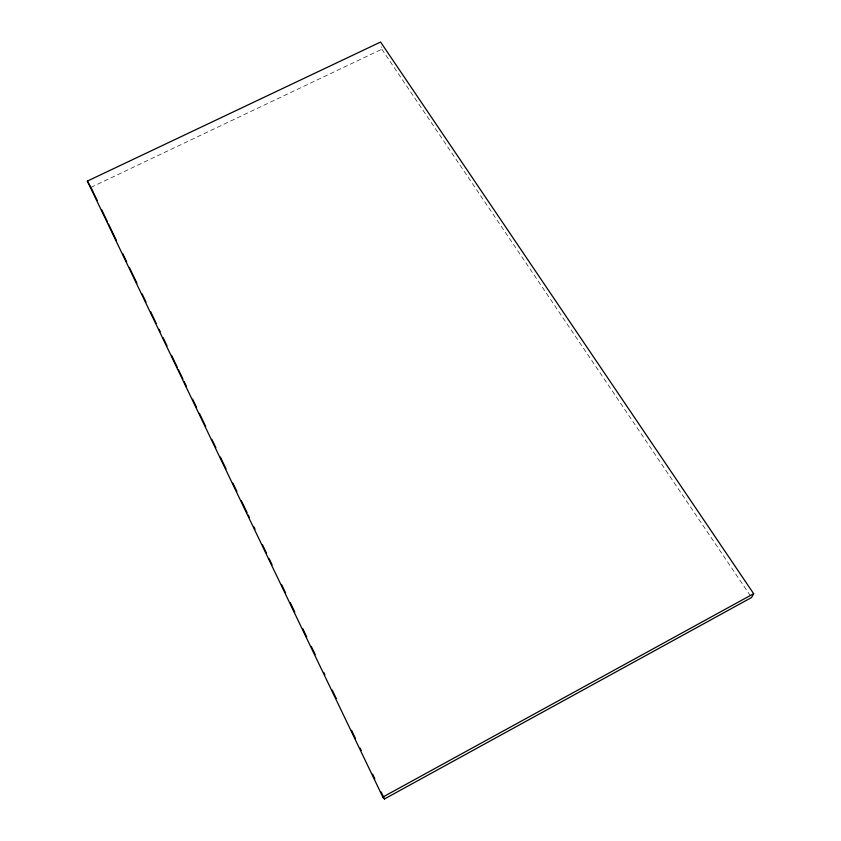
<?xml version="1.0" encoding="UTF-8"?>
<svg xmlns="http://www.w3.org/2000/svg" width="841" height="841" viewBox="0 0 841 841"><rect width="100%" height="100%" fill="white"/><g stroke="black" fill="none" stroke-linecap="round" stroke-linejoin="round"><path stroke-width="0.63" stroke-dasharray="4.21 3.15" d="M90.944 187.385L381.825 49.23L381.415 46.833M381.825 49.23L750.824 596.427"/><path stroke-width="1.26" d="M753.652 593.683L751.56 597.52L384.495 798.95L382.834 797.068L87.348 181.099L380.584 42.05L753.652 593.683L382.834 797.068M87.348 181.099L90.344 186.334M90.944 187.385L97.188 200.4M101.729 209.861L107.406 221.688M108.542 224.053L116.489 240.621M122.733 253.625L126.707 261.908M129.546 267.827L136.925 283.196M142.045 293.845L146.019 302.129M150.56 311.59L156.237 323.417M159.075 329.336L160.21 331.701M163.049 337.619L167.023 345.893M171.564 355.354L177.241 367.191M178.376 369.556L182.917 379.018M184.053 381.383L186.334 386.114M192.578 399.128L196.552 407.401M199.391 413.32L205.635 426.334M211.879 439.349L215.853 447.622M220.395 457.084L226.071 468.921M232.883 483.112L236.868 491.396M241.409 500.858L247.086 512.684M248.221 515.049L249.356 517.415M253.898 526.876L255.033 529.241M262.413 544.621L266.387 552.905M269.225 558.823L272.064 564.732M281.724 584.842L285.698 593.126M290.24 602.587L294.781 612.048M302.728 628.605L306.702 636.889M311.244 646.351L315.217 654.634M323.732 672.38L324.868 674.745M332.258 690.125L336.232 698.398M351.559 730.345L355.533 738.619M360.074 748.08L361.21 750.456M372.563 774.109L374.834 778.84M381.089 791.854L384.495 798.95"/></g></svg>
